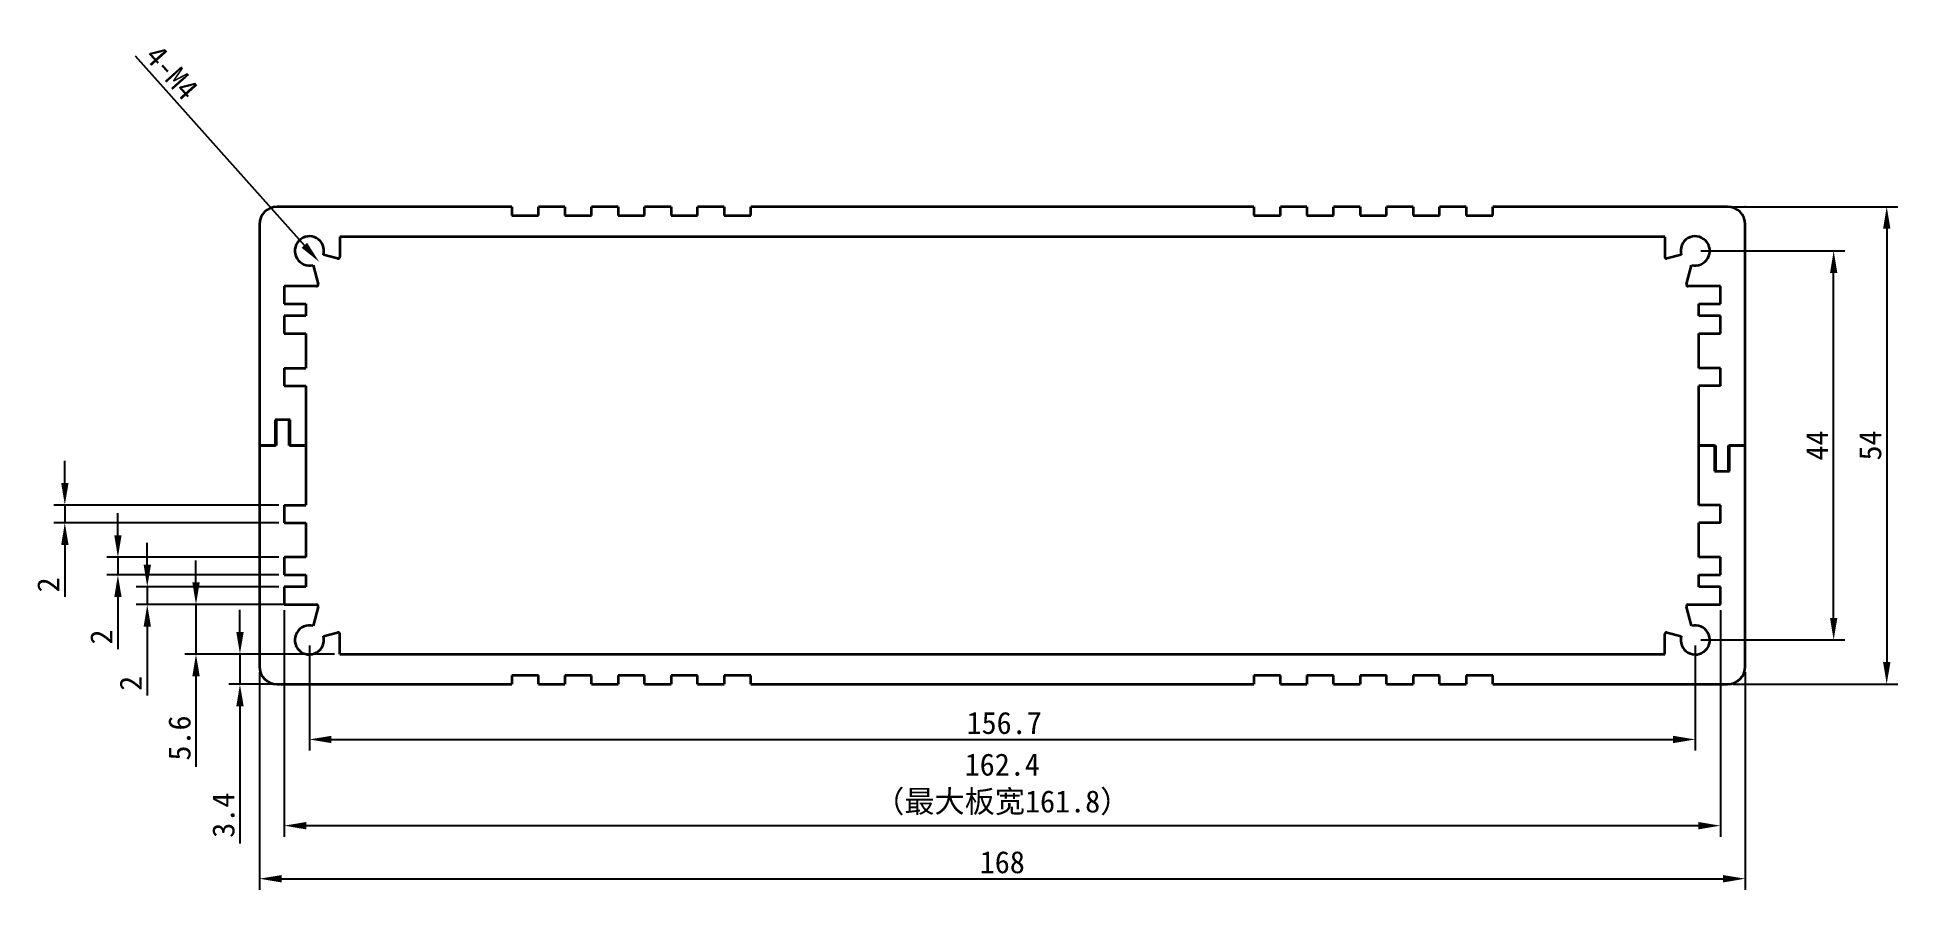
# Model space of a CAD drawing. Header units: millimetres. Extents: x 25 to 235, y 77 to 173.
import ezdxf

# ---------------------------------------------------------------- set-up
doc = ezdxf.new("R2010")
doc.units = ezdxf.units.MM
doc.header["$PDSIZE"] = -1
doc.layers.add('文字层', color=30, linetype='Continuous', lineweight=25)
doc.layers.add('细实线层', color=7, linetype='Continuous')
doc.styles.get("Standard").update_dxf_attribs({"font": 'simhei.ttf'})
doc.dimstyles.new('ISO-25', dxfattribs={"dimtxt": 2.5, "dimasz": 2.5, "dimexe": 1.25, "dimexo": 0.625, "dimtad": 1, "dimdec": 1, "dimdsep": 46, "dimtxsty": 'Standard', "dimcen": 2.5, "dimadec": 0, "dimazin": 0, "dimtfac": 1, "dimtdec": 1, "dimtmove": 0, "dimatfit": 3, "dimfxl": 1, "dimarcsym": 0})

# ---------------------------------------------------------------- blocks, each defined once
blk = doc.blocks.new('_D')
at = {"layer": 'Defpoints', "color": 0}
for p in [(55.64, 105.08), (212.34, 105.08), (212.34, 93.83)]:
    blk.add_point(p, dxfattribs=at)
at = {"layer": '细实线层', "color": 0, "lineweight": -2}
for p, q in [((55.64, 104.45), (55.64, 92.58)), ((212.34, 104.45), (212.34, 92.58)), ((58.14, 93.83), (209.84, 93.83))]:
    blk.add_line(p, q, dxfattribs=at)
at = {"layer": '细实线层', "color": 0}
for points in [[(58.14, 94.24), (58.14, 93.41), (55.64, 93.83)], [(209.84, 94.24), (209.84, 93.41), (212.34, 93.83)]]:
    blk.add_solid(points, dxfattribs=at)
at = {"layer": '细实线层', "color": 0, "insert": (134.2, 96.95), "char_height": 2.5, "attachment_point": 2}
blk.add_mtext('156.7', dxfattribs=at)
blk = doc.blocks.new('_D_1')
at = {"layer": 'Defpoints', "color": 0}
for p in [(212.34, 149.08), (227.99, 149.08), (212.34, 105.08)]:
    blk.add_point(p, dxfattribs=at)
at = {"layer": '细实线层', "color": 0, "lineweight": -2}
for p, q in [((212.97, 149.08), (229.24, 149.08)), ((227.99, 107.58), (227.99, 146.58)), ((212.97, 105.08), (229.24, 105.08))]:
    blk.add_line(p, q, dxfattribs=at)
at = {"layer": '细实线层', "color": 0}
for points in [[(227.58, 146.58), (228.41, 146.58), (227.99, 149.08)], [(227.58, 107.58), (228.41, 107.58), (227.99, 105.08)]]:
    blk.add_solid(points, dxfattribs=at)
at = {"layer": '细实线层', "color": 0, "insert": (224.87, 127.08), "char_height": 2.5, "attachment_point": 2, "rotation": 90}
blk.add_mtext('44', dxfattribs=at)
blk = doc.blocks.new('_D_2')
at = {"layer": 'Defpoints', "color": 0}
for p in [(54.54, 150.31), (56.74, 147.85)]:
    blk.add_point(p, dxfattribs=at)
at = {"layer": '细实线层', "color": 0, "lineweight": -2}
blk.add_line((35.93, 171.13), (55.08, 149.71), dxfattribs=at)
at = {"layer": '细实线层', "color": 0}
blk.add_solid([(55.39, 149.99), (54.77, 149.43), (56.74, 147.85)], dxfattribs=at)
at = {"layer": '细实线层', "color": 0, "insert": (40.1, 169.27), "char_height": 2.5, "attachment_point": 5, "rotation": 311.802}
blk.add_mtext('4-M4', dxfattribs=at)
blk = doc.blocks.new('_D_3')
at = {"layer": 'Defpoints', "color": 0}
for p in [(52.79, 109.08), (215.19, 109.08), (215.19, 84.08)]:
    blk.add_point(p, dxfattribs=at)
at = {"layer": '文字层', "color": 0, "lineweight": -2}
for p, q in [((52.79, 108.45), (52.79, 82.83)), ((215.19, 108.45), (215.19, 82.83)), ((55.29, 84.08), (212.69, 84.08))]:
    blk.add_line(p, q, dxfattribs=at)
at = {"layer": '文字层', "color": 0}
for points in [[(55.29, 84.49), (55.29, 83.66), (52.79, 84.08)], [(212.69, 84.49), (212.69, 83.66), (215.19, 84.08)]]:
    blk.add_solid(points, dxfattribs=at)
at = {"layer": '文字层', "color": 0, "insert": (133.99, 92.24), "char_height": 2.5, "attachment_point": 2}
blk.add_mtext('162.4\\P（最大板宽161.8）', dxfattribs=at)
blk = doc.blocks.new('_D_4')
at = {"layer": 'Defpoints', "color": 0}
for p in [(59.09, 103.48), (47.79, 100.08), (78.54, 100.08)]:
    blk.add_point(p, dxfattribs=at)
at = {"layer": '细实线层', "color": 0, "lineweight": -2}
for p, q in [((47.79, 105.98), (47.79, 108.48)), ((58.47, 103.48), (46.54, 103.48)), ((47.79, 103.48), (47.79, 100.08)), ((77.92, 100.08), (46.54, 100.08)), ((47.79, 97.58), (47.79, 82.05))]:
    blk.add_line(p, q, dxfattribs=at)
at = {"layer": '细实线层', "color": 0}
for points in [[(47.38, 105.98), (48.21, 105.98), (47.79, 103.48)], [(47.38, 97.58), (48.21, 97.58), (47.79, 100.08)]]:
    blk.add_solid(points, dxfattribs=at)
at = {"layer": '细实线层', "color": 0, "insert": (44.67, 85.26), "char_height": 2.5, "attachment_point": 2, "rotation": 90}
blk.add_mtext('3.4', dxfattribs=at)
blk = doc.blocks.new('_D_5')
at = {"layer": 'Defpoints', "color": 0}
for p in [(56.45, 109.08), (42.82, 103.48), (59.09, 103.48)]:
    blk.add_point(p, dxfattribs=at)
at = {"layer": '细实线层', "color": 0, "lineweight": -2}
for p, q in [((42.82, 111.58), (42.82, 114.08)), ((55.83, 109.08), (41.57, 109.08)), ((42.82, 109.08), (42.82, 103.48)), ((58.47, 103.48), (41.57, 103.48)), ((42.82, 100.98), (42.82, 90.74))]:
    blk.add_line(p, q, dxfattribs=at)
at = {"layer": '细实线层', "color": 0}
for points in [[(42.41, 111.58), (43.24, 111.58), (42.82, 109.08)], [(42.41, 100.98), (43.24, 100.98), (42.82, 103.48)]]:
    blk.add_solid(points, dxfattribs=at)
at = {"layer": '细实线层', "color": 0, "insert": (39.7, 93.99), "char_height": 2.5, "attachment_point": 2, "rotation": 90}
blk.add_mtext('5.6', dxfattribs=at)
blk = doc.blocks.new('_D_6')
at = {"layer": 'Defpoints', "color": 0}
for p in [(37.31, 111.08), (52.79, 111.08), (52.79, 109.08)]:
    blk.add_point(p, dxfattribs=at)
at = {"layer": '细实线层', "color": 0, "lineweight": -2}
for p, q in [((37.31, 113.58), (37.31, 116.08)), ((52.17, 111.08), (36.06, 111.08)), ((37.31, 111.08), (37.31, 109.08)), ((52.17, 109.08), (36.06, 109.08)), ((37.31, 106.58), (37.31, 98.81))]:
    blk.add_line(p, q, dxfattribs=at)
at = {"layer": '细实线层', "color": 0}
for points in [[(36.9, 113.58), (37.73, 113.58), (37.31, 111.08)], [(36.9, 106.58), (37.73, 106.58), (37.31, 109.08)]]:
    blk.add_solid(points, dxfattribs=at)
at = {"layer": '细实线层', "color": 0, "insert": (34.19, 100.17), "char_height": 2.5, "attachment_point": 2, "rotation": 90}
blk.add_mtext('2', dxfattribs=at)
blk = doc.blocks.new('_D_7')
at = {"layer": 'Defpoints', "color": 0}
for p in [(33.99, 114.43), (52.79, 114.43), (52.79, 112.43)]:
    blk.add_point(p, dxfattribs=at)
at = {"layer": '细实线层', "color": 0, "lineweight": -2}
for p, q in [((33.99, 116.93), (33.99, 119.43)), ((52.17, 114.43), (32.74, 114.43)), ((33.99, 114.43), (33.99, 112.43)), ((52.17, 112.43), (32.74, 112.43)), ((33.99, 109.93), (33.99, 104.05))]:
    blk.add_line(p, q, dxfattribs=at)
at = {"layer": '细实线层', "color": 0}
for points in [[(33.58, 116.93), (34.41, 116.93), (33.99, 114.43)], [(33.58, 109.93), (34.41, 109.93), (33.99, 112.43)]]:
    blk.add_solid(points, dxfattribs=at)
at = {"layer": '细实线层', "color": 0, "insert": (30.87, 105.41), "char_height": 2.5, "attachment_point": 2, "rotation": 90}
blk.add_mtext('2', dxfattribs=at)
blk = doc.blocks.new('_D_8')
at = {"layer": 'Defpoints', "color": 0}
for p in [(27.99, 120.33), (52.79, 120.33), (52.79, 118.33)]:
    blk.add_point(p, dxfattribs=at)
at = {"layer": '细实线层', "color": 0, "lineweight": -2}
for p, q in [((27.99, 122.83), (27.99, 125.33)), ((52.17, 120.33), (26.74, 120.33)), ((27.99, 120.33), (27.99, 118.33)), ((52.17, 118.33), (26.74, 118.33)), ((27.99, 115.83), (27.99, 109.95))]:
    blk.add_line(p, q, dxfattribs=at)
at = {"layer": '细实线层', "color": 0}
for points in [[(27.58, 122.83), (28.41, 122.83), (27.99, 120.33)], [(27.58, 115.83), (28.41, 115.83), (27.99, 118.33)]]:
    blk.add_solid(points, dxfattribs=at)
at = {"layer": '细实线层', "color": 0, "insert": (24.87, 111.31), "char_height": 2.5, "attachment_point": 2, "rotation": 90}
blk.add_mtext('2', dxfattribs=at)
blk = doc.blocks.new('_D_9')
at = {"layer": 'Defpoints', "color": 0}
for p in [(215.99, 154.08), (215.99, 100.08), (233.99, 100.08)]:
    blk.add_point(p, dxfattribs=at)
at = {"layer": '细实线层', "color": 0, "lineweight": -2}
for p, q in [((216.62, 154.08), (235.24, 154.08)), ((233.99, 151.58), (233.99, 102.58)), ((216.62, 100.08), (235.24, 100.08))]:
    blk.add_line(p, q, dxfattribs=at)
at = {"layer": '细实线层', "color": 0}
for points in [[(233.58, 151.58), (234.41, 151.58), (233.99, 154.08)], [(233.58, 102.58), (234.41, 102.58), (233.99, 100.08)]]:
    blk.add_solid(points, dxfattribs=at)
at = {"layer": '细实线层', "color": 0, "insert": (230.87, 127.08), "char_height": 2.5, "attachment_point": 2, "rotation": 90}
blk.add_mtext('54', dxfattribs=at)
blk = doc.blocks.new('_D_10')
at = {"layer": 'Defpoints', "color": 0}
for p in [(49.99, 102.08), (217.99, 102.08), (217.99, 78.08)]:
    blk.add_point(p, dxfattribs=at)
at = {"layer": '细实线层', "color": 0, "lineweight": -2}
for p, q in [((49.99, 101.45), (49.99, 76.83)), ((217.99, 101.45), (217.99, 76.83)), ((52.49, 78.08), (215.49, 78.08))]:
    blk.add_line(p, q, dxfattribs=at)
at = {"layer": '细实线层', "color": 0}
for points in [[(52.49, 78.49), (52.49, 77.66), (49.99, 78.08)], [(215.49, 78.49), (215.49, 77.66), (217.99, 78.08)]]:
    blk.add_solid(points, dxfattribs=at)
at = {"layer": '细实线层', "color": 0, "insert": (133.99, 81.2), "char_height": 2.5, "attachment_point": 2}
blk.add_mtext('168', dxfattribs=at)

msp = doc.modelspace()

# ---------------------------------------------------------------- linework, layer by layer
at = {"color": 7, "linetype": 'Continuous', "lineweight": 35}
for p, q in [((78.54, 154.08), (51.99, 154.08)), ((78.54, 154.08), (78.54, 153.08)), ((81.54, 153.08), (81.54, 154.08)), ((84.54, 154.08), (81.54, 154.08)), ((84.54, 154.08), (84.54, 153.08)), ((87.54, 153.08), (87.54, 154.08)), ((90.54, 154.08), (87.54, 154.08)), ((90.54, 154.08), (90.54, 153.08)), ((93.54, 153.08), (93.54, 154.08)), ((96.54, 154.08), (93.54, 154.08)), ((96.54, 154.08), (96.54, 153.08)), ((99.54, 153.08), (99.54, 154.08)), ((102.54, 154.08), (99.54, 154.08)), ((102.54, 154.08), (102.54, 153.08)), ((105.54, 153.08), (105.54, 154.08)), ((162.44, 154.08), (105.54, 154.08)), ((162.44, 154.08), (162.44, 153.08)), ((165.44, 153.08), (165.44, 154.08)), ((168.44, 154.08), (165.44, 154.08)), ((168.44, 154.08), (168.44, 153.08)), ((171.44, 153.08), (171.44, 154.08)), ((174.44, 154.08), (171.44, 154.08)), ((174.44, 154.08), (174.44, 153.08)), ((177.44, 153.08), (177.44, 154.08)), ((180.44, 154.08), (177.44, 154.08)), ((180.44, 154.08), (180.44, 153.08)), ((183.44, 153.08), (183.44, 154.08)), ((186.44, 154.08), (183.44, 154.08)), ((186.44, 154.08), (186.44, 153.08)), ((189.44, 153.08), (189.44, 154.08)), ((215.99, 154.08), (189.44, 154.08)), ((49.99, 152.08), (49.99, 127.08)), ((78.54, 153.08), (81.54, 153.08)), ((84.54, 153.08), (87.54, 153.08)), ((90.54, 153.08), (93.54, 153.08)), ((96.54, 153.08), (99.54, 153.08)), ((102.54, 153.08), (105.54, 153.08)), ((162.44, 153.08), (165.44, 153.08)), ((168.44, 153.08), (171.44, 153.08)), ((174.44, 153.08), (177.44, 153.08)), ((180.44, 153.08), (183.44, 153.08)), ((186.44, 153.08), (189.44, 153.08)), ((217.99, 127.08), (217.99, 152.08)), ((208.89, 150.68), (59.09, 150.68)), ((59.09, 150.68), (59.09, 148.41)), ((208.89, 150.68), (208.89, 148.41)), ((56.07, 147.48), (56.65, 145.33)), ((58.84, 148.22), (57.24, 148.65)), ((210.75, 148.65), (209.14, 148.22)), ((211.34, 145.33), (211.92, 147.48)), ((56.45, 145.08), (52.79, 145.08)), ((52.79, 145.08), (52.79, 143.08)), ((52.79, 143.08), (55.24, 143.08)), ((55.24, 143.08), (55.24, 141.73)), ((215.19, 145.08), (211.53, 145.08)), ((212.74, 141.73), (212.74, 143.08)), ((212.74, 143.08), (215.19, 143.08)), ((215.19, 143.08), (215.19, 145.08)), ((55.24, 141.73), (52.79, 141.73)), ((52.79, 141.73), (52.79, 139.73)), ((215.19, 141.73), (212.74, 141.73)), ((215.19, 139.73), (215.19, 141.73)), ((52.79, 139.73), (55.24, 139.73)), ((55.24, 139.73), (55.24, 135.83)), ((212.74, 135.83), (212.74, 139.73)), ((212.74, 139.73), (215.19, 139.73)), ((52.79, 135.83), (55.24, 135.83)), ((52.79, 135.83), (52.79, 133.83)), ((215.19, 135.83), (212.74, 135.83)), ((215.19, 133.83), (215.19, 135.83)), ((52.79, 133.83), (55.24, 133.83)), ((55.24, 133.83), (55.24, 127.08)), ((212.74, 127.08), (212.74, 133.83)), ((215.19, 133.83), (212.74, 133.83)), ((51.77, 129.98), (51.77, 127.08)), ((53.47, 129.98), (51.77, 129.98)), ((51.87, 129.98), (51.87, 127.08)), ((53.37, 129.98), (51.87, 129.98)), ((53.37, 127.08), (53.37, 129.98)), ((53.47, 127.08), (53.47, 129.98)), ((49.99, 127.08), (49.99, 102.08)), ((51.87, 127.08), (49.99, 127.08)), ((49.99, 127.08), (51.77, 127.08)), ((55.24, 127.08), (53.37, 127.08)), ((53.47, 127.08), (55.24, 127.08)), ((55.24, 127.08), (55.24, 120.33)), ((212.74, 120.33), (212.74, 127.08)), ((214.52, 127.08), (212.74, 127.08)), ((212.74, 127.08), (214.62, 127.08)), ((214.52, 127.08), (214.52, 124.18)), ((214.62, 127.08), (214.62, 124.18)), ((216.12, 127.08), (217.99, 127.08)), ((216.12, 124.18), (216.12, 127.08)), ((216.22, 124.18), (216.22, 127.08)), ((217.99, 127.08), (216.22, 127.08)), ((217.99, 102.08), (217.99, 127.08)), ((214.52, 124.18), (216.22, 124.18)), ((214.62, 124.18), (216.12, 124.18)), ((52.79, 120.33), (55.24, 120.33)), ((52.79, 120.33), (52.79, 118.33)), ((215.19, 120.33), (212.74, 120.33)), ((215.19, 118.33), (215.19, 120.33)), ((52.79, 118.33), (55.24, 118.33)), ((55.24, 118.33), (55.24, 114.43)), ((212.74, 114.43), (212.74, 118.33)), ((215.19, 118.33), (212.74, 118.33)), ((55.24, 114.43), (52.79, 114.43)), ((52.79, 114.43), (52.79, 112.43)), ((215.19, 114.43), (212.74, 114.43)), ((215.19, 112.43), (215.19, 114.43)), ((52.79, 112.43), (55.24, 112.43)), ((55.24, 112.43), (55.24, 111.08)), ((212.74, 111.08), (212.74, 112.43)), ((212.74, 112.43), (215.19, 112.43)), ((55.24, 111.08), (52.79, 111.08)), ((52.79, 111.08), (52.79, 109.08)), ((215.19, 111.08), (212.74, 111.08)), ((215.19, 109.08), (215.19, 111.08)), ((52.79, 109.08), (56.45, 109.08)), ((56.65, 108.82), (56.07, 106.67)), ((211.92, 106.67), (211.34, 108.82)), ((211.53, 109.08), (215.19, 109.08)), ((57.24, 105.5), (58.84, 105.93)), ((59.09, 103.48), (59.09, 105.74)), ((208.89, 103.48), (208.89, 105.74)), ((209.14, 105.93), (210.75, 105.5)), ((59.09, 103.48), (208.89, 103.48)), ((81.54, 101.08), (78.54, 101.08)), ((78.54, 101.08), (78.54, 100.08)), ((81.54, 100.08), (81.54, 101.08)), ((87.54, 101.08), (84.54, 101.08)), ((84.54, 101.08), (84.54, 100.08)), ((87.54, 100.08), (87.54, 101.08)), ((93.54, 101.08), (90.54, 101.08)), ((90.54, 101.08), (90.54, 100.08)), ((93.54, 100.08), (93.54, 101.08)), ((99.54, 101.08), (96.54, 101.08)), ((96.54, 101.08), (96.54, 100.08)), ((99.54, 100.08), (99.54, 101.08)), ((105.54, 101.08), (102.54, 101.08)), ((102.54, 101.08), (102.54, 100.08)), ((105.54, 100.08), (105.54, 101.08)), ((165.44, 101.08), (162.44, 101.08)), ((162.44, 101.08), (162.44, 100.08)), ((165.44, 100.08), (165.44, 101.08)), ((171.44, 101.08), (168.44, 101.08)), ((168.44, 101.08), (168.44, 100.08)), ((171.44, 100.08), (171.44, 101.08)), ((177.44, 101.08), (174.44, 101.08)), ((174.44, 101.08), (174.44, 100.08)), ((177.44, 100.08), (177.44, 101.08)), ((183.44, 101.08), (180.44, 101.08)), ((180.44, 101.08), (180.44, 100.08)), ((183.44, 100.08), (183.44, 101.08)), ((189.44, 101.08), (186.44, 101.08)), ((186.44, 101.08), (186.44, 100.08)), ((189.44, 100.08), (189.44, 101.08)), ((51.99, 100.08), (78.54, 100.08)), ((81.54, 100.08), (84.54, 100.08)), ((87.54, 100.08), (90.54, 100.08)), ((93.54, 100.08), (96.54, 100.08)), ((99.54, 100.08), (102.54, 100.08)), ((105.54, 100.08), (162.44, 100.08)), ((165.44, 100.08), (168.44, 100.08)), ((171.44, 100.08), (174.44, 100.08)), ((177.44, 100.08), (180.44, 100.08)), ((183.44, 100.08), (186.44, 100.08)), ((189.44, 100.08), (215.99, 100.08))]:
    msp.add_line(p, q, dxfattribs=at)
at = {"color": 7, "linetype": 'Continuous'}
for p, q in [((217.99, 154.08), (217.95, 154.08)), ((217.99, 154.08), (217.99, 154)), ((49.99, 100.08), (49.99, 100.16)), ((49.99, 100.08), (50.03, 100.08))]:
    msp.add_line(p, q, dxfattribs=at)
at = {"color": 7, "linetype": 'Continuous', "lineweight": 35}
for centre, radius, start, end in [((51.99, 152.08), 2, 90, 180), ((215.99, 152.08), 2, 0, 90), ((55.64, 149.08), 1.65, 345, 285), ((212.34, 149.08), 1.65, 255, 195), ((58.89, 148.41), 0.2, 255, 0), ((209.09, 148.41), 0.2, 180, 285), ((56.45, 145.28), 0.2, 270, 15), ((211.53, 145.28), 0.2, 165, 270), ((56.45, 108.88), 0.2, 345, 90), ((211.53, 108.88), 0.2, 90, 195), ((55.64, 105.08), 1.65, 75, 15), ((58.89, 105.74), 0.2, 0, 105), ((209.09, 105.74), 0.2, 75, 180), ((212.34, 105.08), 1.65, 165, 105), ((51.99, 102.08), 2, 180, 270), ((215.99, 102.08), 2, 270, 0)]:
    msp.add_arc(centre, radius, start, end, dxfattribs=at)
at = {"color": 7, "linetype": 'Continuous'}
for p in [(217.99, 154.08), (49.99, 100.08)]:
    msp.add_point(p, dxfattribs=at)

# ---------------------------------------------------------------- dimensions: what is measured, and where the dimension line sits
at = {"layer": '文字层'}
dim = msp.add_linear_dim(base=(215.19, 84.08), p1=(52.79, 109.08), p2=(215.19, 109.08), text='<>\\P（最大板宽161.8）', dimstyle='ISO-25', dxfattribs=at)
dim.commit()
dim.dimension.update_dxf_attribs({"geometry": '_D_3', "text_midpoint": (133.99, 84.08), "dimtype": 160})
at = {"layer": '细实线层'}
dim = msp.add_diameter_dim_2p(p1=(54.54, 150.31), p2=(56.74, 147.85), text='4-M4', dimstyle='ISO-25', dxfattribs=at)
dim.commit()
dim.dimension.update_dxf_attribs({"geometry": '_D_2', "text_midpoint": (38.7, 168.02), "dimtype": 163})
for base, p1, p2, picture, middle in [((233.99, 100.08), (215.99, 154.08), (215.99, 100.08), '_D_9', (233.99, 127.08)), ((227.99, 149.08), (212.34, 105.08), (212.34, 149.08), '_D_1', (227.99, 127.08)), ((27.99, 120.33), (52.79, 118.33), (52.79, 120.33), '_D_8', (27.99, 111.31)), ((33.99, 114.43), (52.79, 112.43), (52.79, 114.43), '_D_7', (33.99, 105.41)), ((37.31, 111.08), (52.79, 109.08), (52.79, 111.08), '_D_6', (37.31, 100.17)), ((42.82, 103.48), (56.45, 109.08), (59.09, 103.48), '_D_5', (42.82, 93.99)), ((47.79, 100.08), (59.09, 103.48), (78.54, 100.08), '_D_4', (47.79, 85.26))]:
    dim = msp.add_linear_dim(base=base, p1=p1, p2=p2, angle=90, dimstyle='ISO-25', dxfattribs=at)
    dim.commit()
    dim.dimension.update_dxf_attribs({"geometry": picture, "text_midpoint": middle, "dimtype": 160})
for base, p1, p2, picture, middle in [((212.34, 93.83), (55.64, 105.08), (212.34, 105.08), '_D', (134.2, 93.83)), ((217.99, 78.08), (49.99, 102.08), (217.99, 102.08), '_D_10', (133.99, 78.08))]:
    dim = msp.add_linear_dim(base=base, p1=p1, p2=p2, dimstyle='ISO-25', dxfattribs=at)
    dim.commit()
    dim.dimension.update_dxf_attribs({"geometry": picture, "text_midpoint": middle, "dimtype": 160})

doc.saveas('drawing.dxf')
